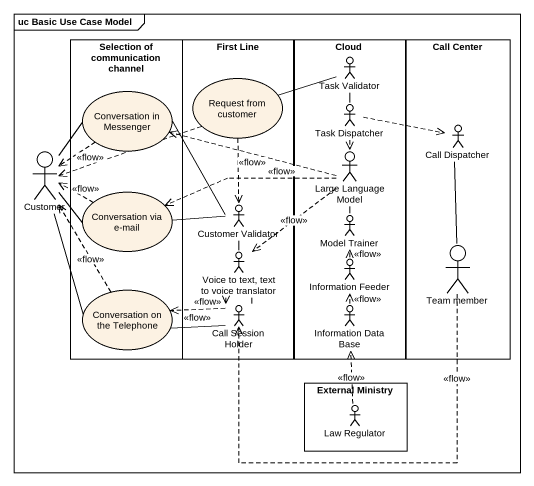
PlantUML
@startuml
mainframe uc Basic Use Case Model
rectangle "Selection of communication channel" as Selection_of_communication {
  usecase "Conversation in Messenger" as Conversation_in_Messenger
  usecase "Conversation via e-mail" as Conversation_via_e_mail
  usecase "Conversation on the Telephone" as Conversation_on_the
}
rectangle "First Line" as First_Line {
  usecase "Request from customer" as Request_from_customer
  actor "Customer Validator" as Customer_Validator
  actor "Voice to text, text to voice translator" as Voice_to_text_text_to_voice
  actor "Call Session Holder" as Call_Session_Holder
}
rectangle "Cloud" as Cloud_ {
  actor "Task Validator" as Task_Validator
  actor "Task Dispatcher" as Task_Dispatcher
  actor "Large Language Model" as Large_Language_Model
  actor "Model Trainer" as Model_Trainer
  actor "Information Feeder" as Information_Feeder
  actor "Information Data Base" as Information_Data_Base
}
rectangle "Call Center" as Call_Center {
  actor "Call Dispatcher" as Call_Dispatcher
  actor "Team member" as Team_member
}
actor Customer
rectangle "External Ministry" as External_Ministry {
  actor "Law Regulator" as Law_Regulator
}
Request_from_customer .left.> Customer
Request_from_customer ..> Customer_Validator
Task_Validator -left- Request_from_customer
Task_Validator -- Task_Dispatcher
Conversation_in_Messenger ..> Customer : <<flow>>
Task_Dispatcher .right.> Call_Dispatcher
Task_Dispatcher ..> Large_Language_Model
Call_Dispatcher -- Team_member
Customer -up- Conversation_in_Messenger
Customer -right- Conversation_via_e_mail
Customer -- Conversation_on_the
Large_Language_Model .left.> Conversation_in_Messenger : <<flow>>
Large_Language_Model .left.> Conversation_via_e_mail : <<flow>>
Large_Language_Model -- Model_Trainer
Large_Language_Model ..> Voice_to_text_text_to_voice : <<flow>>
Conversation_via_e_mail .left.> Customer : <<flow>>
Conversation_via_e_mail -right- Customer_Validator
Customer_Validator -up- Conversation_in_Messenger
Customer_Validator -- Voice_to_text_text_to_voice
Voice_to_text_text_to_voice -- Call_Session_Holder
Voice_to_text_text_to_voice ..> Call_Session_Holder : <<flow>>
Information_Feeder .up.> Model_Trainer : <<flow>>
Team_member .left.> Call_Session_Holder : <<flow>>
Conversation_on_the .up.> Customer : <<flow>>
Conversation_on_the -right- Call_Session_Holder
Call_Session_Holder .left.> Conversation_on_the : <<flow>>
Information_Data_Base .up.> Information_Feeder : <<flow>>
Law_Regulator .up.> Information_Data_Base : <<flow>>
@enduml
